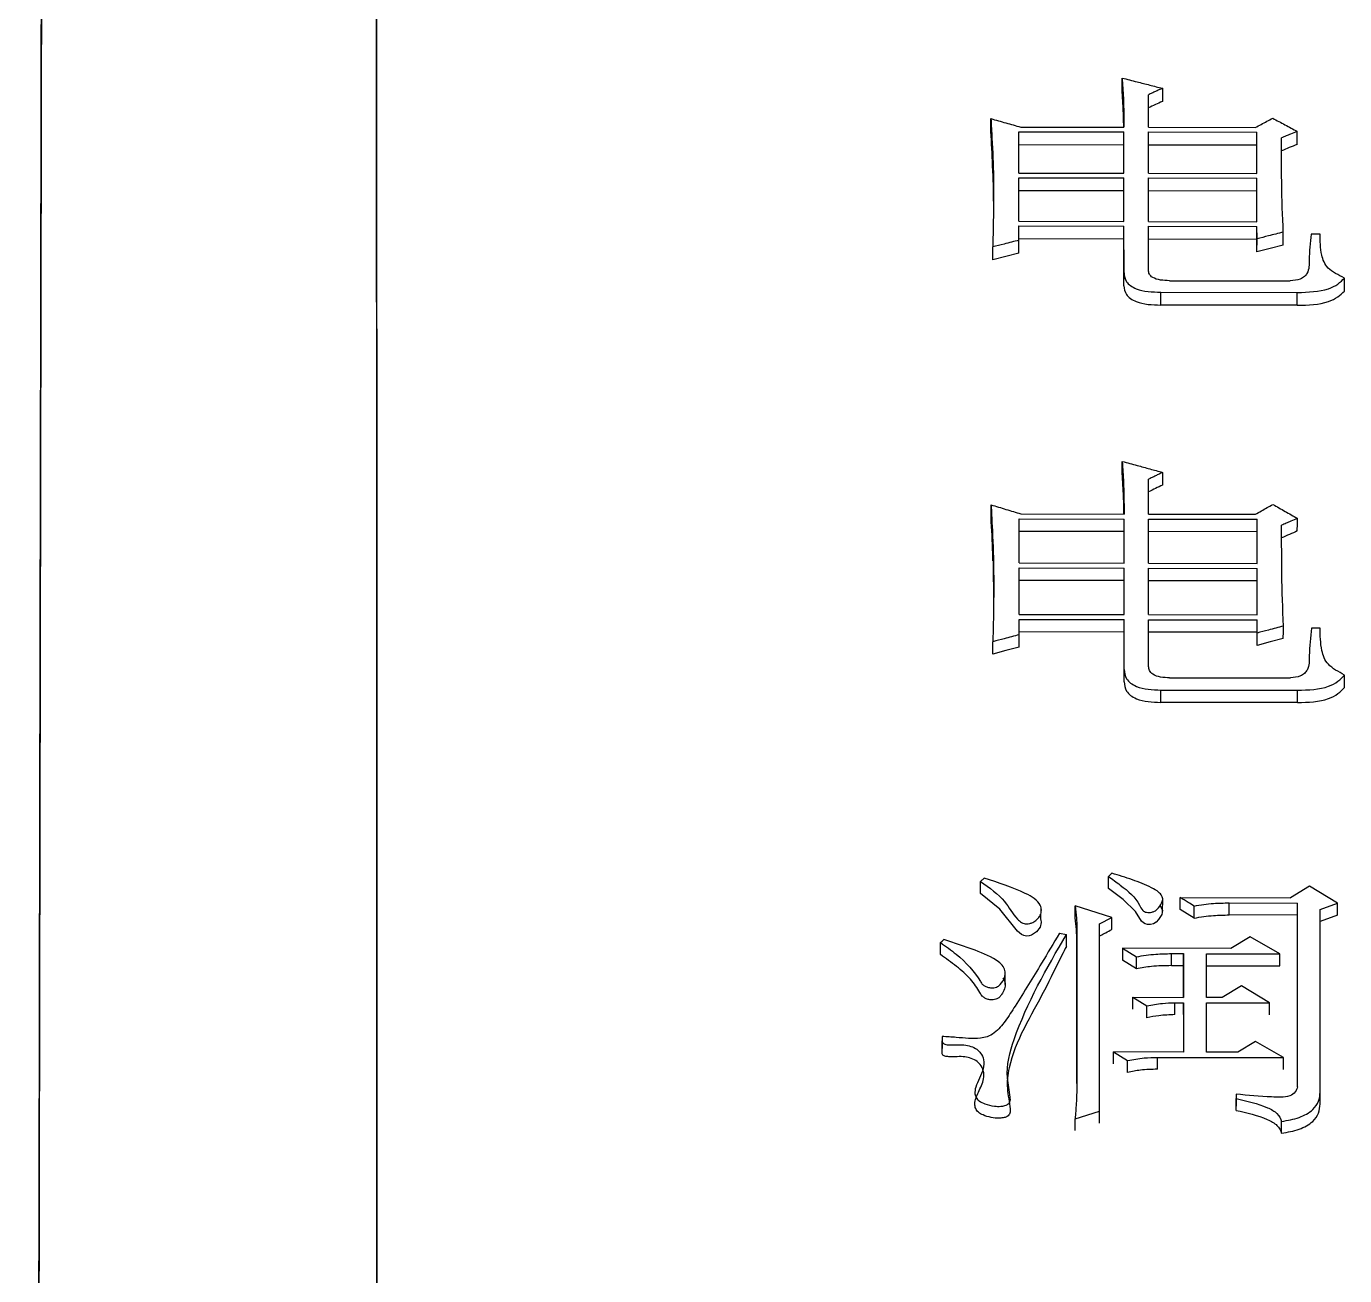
# Model space of a CAD drawing. Header units: millimetres. Extents: x 2104 to 4053, y 855 to 2233.
# Drawn here: x 2506.54 to 2514.69, y 2087.39 to 2095.11 of the extents above; entities that cross this region are included whole.
import ezdxf

# ---------------------------------------------------------------- set-up
doc = ezdxf.new("R2010")
doc.units = ezdxf.units.MM

msp = doc.modelspace()

# ---------------------------------------------------------------- linework, layer by layer
at = {"color": 7, "linetype": 'Continuous', "lineweight": 25}
for p, q in [((2513.3121, 2094.7071), (2513.3124, 2094.7883)), ((2513.4748, 2094.4837), (2513.4747, 2094.685)), ((2512.6743, 2094.4563), (2513.3234, 2094.4551)), ((2512.6745, 2094.2013), (2512.6743, 2094.4563)), ((2512.6851, 2094.4852), (2513.3234, 2094.484)), ((2513.3235, 2094.2001), (2513.3234, 2094.4551)), ((2513.4748, 2094.4837), (2514.1346, 2094.4825)), ((2513.4748, 2094.4549), (2514.1455, 2094.4536)), ((2513.4749, 2094.1998), (2513.4748, 2094.4549)), ((2514.1456, 2094.1986), (2514.1455, 2094.4536)), ((2513.3231, 2094.3744), (2512.6741, 2094.3756)), ((2513.3232, 2094.2001), (2513.3231, 2094.3744)), ((2514.1452, 2094.3728), (2513.4746, 2094.3741)), ((2514.1453, 2094.1986), (2514.1452, 2094.3728)), ((2512.5134, 2094.2023), (2512.517, 2093.9668)), ((2512.6745, 2094.2013), (2513.3235, 2094.2001)), ((2513.4749, 2094.1998), (2514.1456, 2094.1986)), ((2512.6745, 2094.1722), (2513.3235, 2094.171)), ((2512.6746, 2093.9033), (2512.6745, 2094.1722)), ((2513.3236, 2093.9021), (2513.3235, 2094.171)), ((2513.4749, 2094.1707), (2514.1456, 2094.1695)), ((2513.4751, 2093.9019), (2513.4749, 2094.1707)), ((2514.1457, 2093.9006), (2514.1456, 2094.1695)), ((2513.3233, 2094.0906), (2512.6742, 2094.0918)), ((2513.3233, 2093.9021), (2513.3233, 2094.0906)), ((2514.1454, 2094.0891), (2513.4747, 2094.0904)), ((2514.1455, 2093.9006), (2514.1454, 2094.0891)), ((2512.6746, 2093.9033), (2513.3236, 2093.9021)), ((2512.6746, 2093.874), (2513.3236, 2093.8728)), ((2512.6746, 2093.7858), (2512.6746, 2093.874)), ((2513.3238, 2093.5838), (2513.3236, 2093.8728)), ((2513.4751, 2093.9019), (2514.1457, 2093.9006)), ((2513.4751, 2093.8725), (2514.1457, 2093.8713)), ((2513.4752, 2093.6013), (2513.4751, 2093.8725)), ((2514.1458, 2093.7948), (2514.1457, 2093.8713)), ((2513.3234, 2093.7928), (2512.6746, 2093.794)), ((2513.3235, 2093.5041), (2513.3234, 2093.7928)), ((2514.1455, 2093.7912), (2513.4748, 2093.7925)), ((2514.1455, 2093.7149), (2514.1458, 2093.7948)), ((2514.1455, 2093.7149), (2514.1455, 2093.7912)), ((2514.5352, 2093.8235), (2514.4811, 2093.8236)), ((2512.5121, 2093.665), (2512.5124, 2093.7448)), ((2513.3235, 2093.5041), (2513.3238, 2093.5838)), ((2513.605, 2093.5358), (2514.3516, 2093.5345)), ((2514.6865, 2093.472), (2514.6868, 2093.5516)), ((2513.5507, 2093.3852), (2513.551, 2093.4647)), ((2513.551, 2093.4647), (2514.3947, 2093.4631)), ((2514.3945, 2093.3837), (2514.3947, 2093.4631)), ((2514.3945, 2093.3837), (2513.5507, 2093.3852)), ((2513.3131, 2092.3407), (2513.3133, 2092.4188)), ((2513.4757, 2092.0932), (2513.4756, 2092.3083)), ((2512.6752, 2092.0638), (2513.3243, 2092.0626)), ((2512.6753, 2091.7915), (2512.6752, 2092.0638)), ((2512.686, 2092.0946), (2513.3243, 2092.0935)), ((2513.3243, 2091.7903), (2513.3243, 2092.0626)), ((2513.4757, 2092.0932), (2514.1355, 2092.092)), ((2513.4757, 2092.0623), (2514.1464, 2092.0611)), ((2513.4758, 2091.79), (2513.4757, 2092.0623)), ((2514.1464, 2091.7887), (2514.1464, 2092.0611)), ((2513.324, 2091.985), (2512.675, 2091.9862)), ((2513.3241, 2091.7903), (2513.324, 2091.985)), ((2514.1461, 2091.9834), (2513.4755, 2091.9847)), ((2514.1462, 2091.7887), (2514.1461, 2091.9834)), ((2512.5141, 2091.8065), (2512.5178, 2091.5389)), ((2512.6753, 2091.7915), (2513.3243, 2091.7903)), ((2512.6753, 2091.7604), (2513.3243, 2091.7592)), ((2512.6754, 2091.4734), (2512.6753, 2091.7604)), ((2513.3244, 2091.4722), (2513.3243, 2091.7592)), ((2513.4758, 2091.79), (2514.1464, 2091.7887)), ((2513.4758, 2091.7589), (2514.1464, 2091.7577)), ((2513.4758, 2091.4719), (2513.4758, 2091.7589)), ((2514.1465, 2091.4707), (2514.1464, 2091.7577)), ((2513.3241, 2091.6819), (2512.675, 2091.6831)), ((2513.3241, 2091.4722), (2513.3241, 2091.6819)), ((2514.1462, 2091.6804), (2513.4755, 2091.6816)), ((2514.1462, 2091.4707), (2514.1462, 2091.6804)), ((2512.6754, 2091.4734), (2513.3244, 2091.4722)), ((2512.6754, 2091.4421), (2513.3244, 2091.4409)), ((2512.6754, 2091.348), (2512.6754, 2091.4421)), ((2513.3245, 2091.1328), (2513.3244, 2091.4409)), ((2513.4758, 2091.4719), (2514.1465, 2091.4707)), ((2513.4758, 2091.4406), (2514.1465, 2091.4394)), ((2513.4759, 2091.1514), (2513.4758, 2091.4406)), ((2514.1465, 2091.3579), (2514.1465, 2091.4394)), ((2513.3242, 2091.3641), (2512.6754, 2091.3653)), ((2513.3242, 2091.0563), (2513.3242, 2091.3641)), ((2514.1463, 2091.3625), (2513.4756, 2091.3638)), ((2514.1463, 2091.2811), (2514.1463, 2091.3625)), ((2514.1463, 2091.2811), (2514.1465, 2091.3579)), ((2514.536, 2091.3885), (2514.4819, 2091.3886)), ((2512.5129, 2091.2277), (2512.5131, 2091.3043)), ((2513.3242, 2091.0563), (2513.3245, 2091.1328)), ((2514.6872, 2091.0223), (2514.6875, 2091.0987)), ((2513.5514, 2090.9296), (2513.5516, 2091.0059)), ((2513.5516, 2091.0059), (2514.3954, 2091.0044)), ((2513.6057, 2091.0817), (2514.3523, 2091.0803)), ((2514.3951, 2090.9281), (2514.3954, 2091.0044)), ((2514.3951, 2090.9281), (2513.5514, 2090.9296)), ((2513.2271, 2089.7795), (2513.2273, 2089.8543)), ((2514.4713, 2089.7935), (2514.3523, 2089.722)), ((2514.6443, 2089.6889), (2514.4713, 2089.7935)), ((2513.5627, 2089.6361), (2513.5629, 2089.7112)), ((2513.6705, 2089.6487), (2513.6708, 2089.7233)), ((2513.6708, 2089.7233), (2514.3523, 2089.722)), ((2512.8106, 2089.5866), (2512.8109, 2089.6611)), ((2513.0215, 2089.5978), (2513.0218, 2089.6723)), ((2513.2489, 2089.6), (2513.0218, 2089.6723)), ((2513.7571, 2089.5964), (2513.6705, 2089.6487)), ((2513.7571, 2089.5964), (2513.7573, 2089.671)), ((2513.9734, 2089.6156), (2513.9737, 2089.6901)), ((2514.3953, 2089.6148), (2513.9734, 2089.6156)), ((2513.9737, 2089.6901), (2514.3956, 2089.6893)), ((2514.3953, 2089.6148), (2514.3956, 2089.6893)), ((2514.3956, 2088.5537), (2514.3956, 2089.6893)), ((2514.5362, 2089.6499), (2514.6443, 2089.6889)), ((2514.5362, 2088.52), (2514.5362, 2089.6499)), ((2513.1732, 2089.561), (2513.2489, 2089.6)), ((2513.1732, 2088.402), (2513.1732, 2089.561)), ((2514.3953, 2088.5531), (2514.3953, 2089.6148)), ((2514.6441, 2089.6143), (2514.5359, 2089.5754)), ((2512.9244, 2089.5025), (2512.9677, 2089.4959)), ((2512.9674, 2089.4215), (2512.9677, 2089.4959)), ((2513.0323, 2089.4149), (2513.0326, 2089.4892)), ((2513.0326, 2089.4892), (2513.0326, 2088.5896)), ((2514.1035, 2089.4807), (2513.9845, 2089.4087)), ((2514.2874, 2089.3754), (2514.1035, 2089.4807)), ((2512.1887, 2089.3707), (2512.1889, 2089.4449)), ((2513.0324, 2088.5749), (2513.0323, 2089.4149)), ((2513.3138, 2089.41), (2513.4004, 2089.3573)), ((2513.9845, 2089.4087), (2513.3138, 2089.41)), ((2513.6165, 2089.3024), (2513.6167, 2089.3766)), ((2513.6167, 2089.3766), (2513.6924, 2089.3765)), ((2513.6924, 2089.3765), (2513.6925, 2089.1064)), ((2513.8331, 2089.3762), (2514.2874, 2089.3754)), ((2513.8331, 2089.1061), (2513.8331, 2089.3762)), ((2513.4001, 2089.2832), (2513.3136, 2089.3358)), ((2513.4001, 2089.2832), (2513.4004, 2089.3573)), ((2513.6165, 2089.3024), (2513.6922, 2089.3023)), ((2513.6922, 2089.1064), (2513.6922, 2089.3023)), ((2513.8328, 2089.302), (2514.2871, 2089.3012)), ((2512.5895, 2089.186), (2512.5898, 2089.2604)), ((2514.0494, 2089.1784), (2513.9304, 2089.106)), ((2514.2225, 2089.0724), (2514.0494, 2089.1784)), ((2513.3785, 2089.0332), (2513.3788, 2089.107)), ((2513.3788, 2089.107), (2513.4653, 2089.054)), ((2513.3788, 2089.107), (2513.6925, 2089.1064)), ((2513.6381, 2088.9997), (2513.6384, 2089.0735)), ((2513.6384, 2089.0735), (2513.6925, 2089.0734)), ((2513.6925, 2089.0734), (2513.6925, 2088.7683)), ((2513.9304, 2089.106), (2513.8331, 2089.1061)), ((2513.8331, 2089.0731), (2514.2225, 2089.0724)), ((2513.8331, 2088.7681), (2513.8331, 2089.0731)), ((2512.1997, 2088.8641), (2512.1994, 2088.7906)), ((2512.1994, 2088.7642), (2512.1997, 2088.8376)), ((2512.1997, 2088.8641), (2512.1997, 2088.8376)), ((2514.136, 2088.834), (2514.0278, 2088.7677)), ((2514.309, 2088.7339), (2514.136, 2088.834)), ((2513.2595, 2088.6958), (2513.2598, 2088.7691)), ((2513.2598, 2088.7691), (2513.3463, 2088.7157)), ((2513.6925, 2088.7683), (2513.2598, 2088.7691)), ((2513.53, 2088.662), (2513.5302, 2088.7354)), ((2513.5302, 2088.7354), (2514.309, 2088.7339)), ((2514.0278, 2088.7677), (2513.8331, 2088.7681)), ((2514.017, 2088.5076), (2514.0167, 2088.4347)), ((2514.0167, 2088.408), (2514.017, 2088.4808)), ((2514.017, 2088.5076), (2514.017, 2088.4808)), ((2514.536, 2088.447), (2514.5362, 2088.52)), ((2513.0218, 2088.3554), (2513.1732, 2088.402)), ((2513.0215, 2088.2827), (2513.0218, 2088.3554))]:
    msp.add_line(p, q, dxfattribs=at)
at = {"color": 7, "linetype": 'Continuous', "lineweight": 25, "flags": 128}
for points in [[(2513.5612, 2094.7249), (2513.5611, 2094.6795), (2513.561, 2094.6438)], [(2512.501, 2094.4565), (2512.5011, 2094.5018), (2512.5012, 2094.5374)], [(2513.3231, 2094.3744), (2513.3233, 2094.4196), (2513.3234, 2094.4551)], [(2514.1452, 2094.3728), (2514.1454, 2094.4181), (2514.1455, 2094.4536)], [(2514.394, 2094.3782), (2514.3942, 2094.4234), (2514.3943, 2094.4589)], [(2513.3233, 2094.0906), (2513.3234, 2094.1357), (2513.3235, 2094.171)], [(2514.1454, 2094.0891), (2514.1455, 2094.1341), (2514.1456, 2094.1695)], [(2513.3234, 2093.7928), (2513.3235, 2093.8376), (2513.3236, 2093.8728)], [(2514.1455, 2093.7912), (2514.1456, 2093.8361), (2514.1457, 2093.8713)], [(2512.6744, 2093.7059), (2512.6745, 2093.7506), (2512.6746, 2093.7858)], [(2514.3078, 2093.7557), (2514.3079, 2093.8005), (2514.308, 2093.8357)], [(2512.6744, 2093.7059), (2512.5933, 2093.6854), (2512.5121, 2093.665)], [(2514.3078, 2093.7557), (2514.2267, 2093.7353), (2514.1455, 2093.7149)], [(2513.5622, 2092.351), (2513.562, 2092.3073), (2513.5619, 2092.273)], [(2512.5019, 2092.0726), (2512.502, 2092.1162), (2512.5021, 2092.1504)], [(2513.324, 2091.985), (2513.3241, 2092.0284), (2513.3243, 2092.0626)], [(2514.1461, 2091.9834), (2514.1463, 2092.0269), (2514.1464, 2092.0611)], [(2514.3949, 2091.9891), (2514.3951, 2092.0326), (2514.3952, 2092.0668)], [(2513.3241, 2091.6819), (2513.3242, 2091.7252), (2513.3243, 2091.7592)], [(2514.1462, 2091.6804), (2514.1463, 2091.7237), (2514.1464, 2091.7577)], [(2513.3242, 2091.3641), (2513.3243, 2091.4071), (2513.3244, 2091.4409)], [(2514.1463, 2091.3625), (2514.1464, 2091.4056), (2514.1465, 2091.4394)], [(2512.6751, 2091.2713), (2512.6753, 2091.3143), (2512.6754, 2091.348)], [(2514.3085, 2091.3247), (2514.3087, 2091.3677), (2514.3088, 2091.4015)], [(2512.6751, 2091.2713), (2512.594, 2091.2495), (2512.5129, 2091.2277)], [(2514.3085, 2091.3247), (2514.2274, 2091.3029), (2514.1463, 2091.2811)], [(2513.2273, 2089.8543), (2513.2381, 2089.864), (2513.2489, 2089.8737)], [(2512.4374, 2089.7485), (2512.4375, 2089.7758), (2512.4376, 2089.7995), (2512.4376, 2089.8233)], [(2513.5449, 2089.6739), (2513.5522, 2089.6667), (2513.5625, 2089.6425), (2513.5578, 2089.6192), (2513.5378, 2089.5875), (2513.522, 2089.5709), (2513.5065, 2089.5618), (2513.4872, 2089.5569), (2513.468, 2089.5568), (2513.4545, 2089.5599), (2513.4435, 2089.566), (2513.4327, 2089.5779), (2513.394, 2089.6367), (2513.3182, 2089.7111), (2513.2271, 2089.7795), (2513.2271, 2089.7795)], [(2512.809, 2089.5856), (2512.8125, 2089.5699), (2512.8058, 2089.5397), (2512.7836, 2089.5119), (2512.7513, 2089.4918), (2512.7367, 2089.4871), (2512.7219, 2089.4855), (2512.7055, 2089.4882), (2512.6903, 2089.4949), (2512.666, 2089.5147), (2512.5568, 2089.6523), (2512.4374, 2089.7485), (2512.4374, 2089.7485)], [(2514.6441, 2089.6143), (2514.6442, 2089.6561), (2514.6443, 2089.6889)], [(2513.2487, 2089.5256), (2513.2488, 2089.5673), (2513.2489, 2089.6)], [(2512.1889, 2089.4449), (2512.1997, 2089.4547), (2512.2105, 2089.4645)], [(2513.3138, 2089.41), (2513.3137, 2089.3684), (2513.3136, 2089.3358)], [(2513.6922, 2089.3023), (2513.6923, 2089.3438), (2513.6924, 2089.3765)], [(2514.2871, 2089.3012), (2514.2873, 2089.3427), (2514.2874, 2089.3754)], [(2513.465, 2088.9802), (2513.4651, 2088.9986), (2513.4652, 2089.0171), (2513.4653, 2089.054)], [(2513.6922, 2088.9996), (2513.6923, 2089.0409), (2513.6925, 2089.0734)], [(2514.2223, 2088.9987), (2514.2224, 2089.0399), (2514.2225, 2089.0724)], [(2514.3088, 2088.6607), (2514.3089, 2088.7017), (2514.309, 2088.7339)], [(2513.3461, 2088.6424), (2513.3461, 2088.6607), (2513.3462, 2088.6791), (2513.3463, 2088.7157)], [(2513.173, 2088.3291), (2513.1731, 2088.37), (2513.1732, 2088.402)], [(2514.298, 2088.2668), (2514.298, 2088.2876), (2514.2981, 2088.3085), (2514.2982, 2088.3396)]]:
    msp.add_lwpolyline(points, dxfattribs=at)
at = {"color": 7, "linetype": 'Continuous', "lineweight": 25}
for points in [[(2506.6599, 2110.0212), (2506.6598, 2109.9409), (2506.6595, 2109.7802), (2506.6563, 2108.1331), (2506.6513, 2105.4819), (2506.6443, 2101.7642), (2506.6355, 2097.062), (2506.6249, 2091.4372), (2506.6127, 2084.9744), (2506.5992, 2077.768), (2506.5844, 2069.925), (2506.5687, 2061.5575), (2506.5522, 2052.8008), (2506.5409, 2046.7586), (2506.5352, 2043.7375)], [(2506.5433, 2048.0436), (2506.5481, 2050.6298), (2506.5579, 2055.8022), (2506.5719, 2063.2603), (2506.5853, 2070.3839), (2506.5979, 2077.0724), (2506.6095, 2083.2496), (2506.62, 2088.8399), (2506.6293, 2093.7771), (2506.6373, 2098), (2506.6438, 2101.4637), (2506.6488, 2104.1054), (2506.6523, 2105.9724), (2506.6533, 2106.4889), (2506.6538, 2106.7471)]]:
    msp.add_open_spline(points, degree=3, dxfattribs=at)
for points, knots in [([(2508.6795, 2053.3328), (2508.6801, 2053.8234), (2508.6834, 2056.278), (2508.6887, 2060.6256), (2508.6948, 2066.2327), (2508.6997, 2071.6292), (2508.7038, 2077.3834), (2508.7067, 2083.3351), (2508.7076, 2089.2608), (2508.7064, 2094.5304), (2508.7028, 2099.0569), (2508.697, 2102.811), (2508.6901, 2105.4005), (2508.6828, 2107.0937), (2508.6757, 2108.1739), (2508.6678, 2108.9003), (2508.6618, 2109.0517), (2508.6588, 2109.1274)], [0, 0, 0, 0, 0.015692, 0.078515, 0.141334, 0.20415, 0.266967, 0.352016, 0.437317, 0.522367, 0.607418, 0.69272, 0.77777, 0.83263, 0.887489, 0.943742, 1, 1, 1, 1]), ([(2508.678, 2053.1414), (2508.6787, 2053.6797), (2508.6823, 2056.3731), (2508.6888, 2061.7195), (2508.6961, 2068.9356), (2508.7018, 2076.253), (2508.7048, 2082.4269), (2508.7057, 2087.5306), (2508.7053, 2091.7104), (2508.7033, 2095.9172), (2508.6992, 2099.9218), (2508.6925, 2103.461), (2508.6833, 2106.1347), (2508.6718, 2107.9287), (2508.6623, 2108.2615), (2508.6575, 2108.4279)], [0, 0, 0, 0, 0.017379, 0.086966, 0.17585, 0.265018, 0.353899, 0.419464, 0.485029, 0.550594, 0.638845, 0.727377, 0.81563, 0.907817, 1, 1, 1, 1]), ([(2513.3124, 2094.7883), (2513.3151, 2094.7477), (2513.3199, 2094.6768), (2513.3226, 2094.5753), (2513.3231, 2094.5144), (2513.3234, 2094.484)], [0, 0, 0, 0, 0.402402, 0.701179, 1, 1, 1, 1]), ([(2513.3124, 2094.7883), (2513.343, 2094.7805), (2513.3997, 2094.7661), (2513.4827, 2094.7449), (2513.535, 2094.7316), (2513.5612, 2094.7249)], [0, 0, 0, 0, 0.368853, 0.684427, 1, 1, 1, 1]), ([(2513.322, 2094.484), (2513.3218, 2094.4984), (2513.3213, 2094.543), (2513.3182, 2094.6174), (2513.3142, 2094.6772), (2513.3121, 2094.7071)], [0, 0, 0, 0, 0.193049, 0.596479, 1, 1, 1, 1]), ([(2513.5612, 2094.7249), (2513.554, 2094.7216), (2513.5396, 2094.7149), (2513.518, 2094.705), (2513.4963, 2094.695), (2513.4819, 2094.6883), (2513.4747, 2094.685)], [0, 0, 0, 0, 0.25, 0.5, 0.75, 1, 1, 1, 1]), ([(2513.561, 2094.6438), (2513.5465, 2094.6372), (2513.5177, 2094.6239), (2513.4889, 2094.6106), (2513.4744, 2094.6039)], [0, 0, 0, 0, 0.499999, 1, 1, 1, 1]), ([(2512.5012, 2094.5374), (2512.5034, 2094.497), (2512.5101, 2094.3758), (2512.5183, 2094.1832), (2512.5177, 2093.9594), (2512.5142, 2093.8164), (2512.5124, 2093.7448)], [0, 0, 0, 0, 0.154598, 0.463805, 0.731869, 1, 1, 1, 1]), ([(2512.5012, 2094.5374), (2512.5319, 2094.5287), (2512.5778, 2094.5156), (2512.6392, 2094.4982), (2512.6698, 2094.4895), (2512.6851, 2094.4852)], [0, 0, 0, 0, 0.5, 0.75, 1, 1, 1, 1]), ([(2514.1346, 2094.4825), (2514.147, 2094.4891), (2514.1712, 2094.5019), (2514.2073, 2094.5211), (2514.2309, 2094.5336), (2514.2428, 2094.5399)], [0, 0, 0, 0, 0.342692, 0.671346, 1, 1, 1, 1]), ([(2514.2428, 2094.5399), (2514.268, 2094.5264), (2514.3059, 2094.5062), (2514.3564, 2094.4792), (2514.3817, 2094.4657), (2514.3943, 2094.4589)], [0, 0, 0, 0, 0.4999999, 0.7499999, 1, 1, 1, 1]), ([(2512.5128, 2094.2008), (2512.5124, 2094.2166), (2512.5103, 2094.3024), (2512.5052, 2094.3873), (2512.501, 2094.4565)], [0, 0, 0, 0, 0.1842929, 1, 1, 1, 1]), ([(2514.3943, 2094.4589), (2514.3806, 2094.4533), (2514.3576, 2094.4438), (2514.3252, 2094.4304), (2514.3063, 2094.4226), (2514.2969, 2094.4187)], [0, 0, 0, 0, 0.419954, 0.709977, 1, 1, 1, 1]), ([(2514.394, 2094.3782), (2514.3778, 2094.3715), (2514.3454, 2094.3581), (2514.3129, 2094.3447), (2514.2967, 2094.338)], [0, 0, 0, 0, 0.499999, 1, 1, 1, 1]), ([(2514.308, 2093.8357), (2514.304, 2093.9364), (2514.2982, 2094.0845), (2514.2974, 2094.2784), (2514.2971, 2094.3719), (2514.2969, 2094.4187)], [0, 0, 0, 0, 0.515258, 0.757627, 1, 1, 1, 1]), ([(2512.6746, 2093.7858), (2512.6593, 2093.7819), (2512.6286, 2093.7741), (2512.5745, 2093.7605), (2512.5358, 2093.7507), (2512.5124, 2093.7448)], [0, 0, 0, 0, 0.283865, 0.567729, 1, 1, 1, 1]), ([(2514.308, 2093.8357), (2514.2927, 2093.8318), (2514.262, 2093.8241), (2514.2079, 2093.8105), (2514.1692, 2093.8007), (2514.1458, 2093.7948)], [0, 0, 0, 0, 0.283865, 0.567729, 1, 1, 1, 1]), ([(2514.4811, 2093.8236), (2514.4752, 2093.7706), (2514.4663, 2093.6902), (2514.4693, 2093.5994), (2514.4407, 2093.5603), (2514.4072, 2093.5405), (2514.3733, 2093.5368), (2514.3516, 2093.5345)], [0, 0, 0, 0, 0.493108, 0.749094, 0.814101, 0.880835, 1, 1, 1, 1]), ([(2514.6868, 2093.5516), (2514.6486, 2093.5705), (2514.5738, 2093.6075), (2514.5367, 2093.7099), (2514.5358, 2093.7804), (2514.5352, 2093.8235)], [0, 0, 0, 0, 0.287877, 0.565058, 1, 1, 1, 1]), ([(2513.3238, 2093.5838), (2513.3258, 2093.5651), (2513.33, 2093.5272), (2513.3916, 2093.4836), (2513.4724, 2093.4668), (2513.5246, 2093.4654), (2513.551, 2093.4647)], [0, 0, 0, 0, 0.266734, 0.54095, 0.768753, 1, 1, 1, 1]), ([(2513.605, 2093.5358), (2513.5862, 2093.5364), (2513.5493, 2093.5375), (2513.5013, 2093.5518), (2513.4774, 2093.5766), (2513.4759, 2093.5931), (2513.4752, 2093.6013)], [0, 0, 0, 0, 0.293264, 0.577264, 0.790624, 1, 1, 1, 1]), ([(2514.3947, 2093.4631), (2514.4628, 2093.465), (2514.5569, 2093.4677), (2514.648, 2093.5136), (2514.6739, 2093.5391), (2514.6868, 2093.5516)], [0, 0, 0, 0, 0.57016, 0.787713, 1, 1, 1, 1]), ([(2513.3235, 2093.5041), (2513.3256, 2093.4855), (2513.3297, 2093.4476), (2513.3913, 2093.4041), (2513.4721, 2093.3874), (2513.5244, 2093.3859), (2513.5507, 2093.3852)], [0, 0, 0, 0, 0.266553, 0.540722, 0.76862, 1, 1, 1, 1]), ([(2514.3945, 2093.3837), (2514.4626, 2093.3856), (2514.5567, 2093.3882), (2514.6477, 2093.4341), (2514.6737, 2093.4595), (2514.6865, 2093.472)], [0, 0, 0, 0, 0.57032, 0.787829, 1, 1, 1, 1]), ([(2513.3133, 2092.4188), (2513.3161, 2092.3753), (2513.3209, 2092.2995), (2513.3235, 2092.191), (2513.324, 2092.126), (2513.3243, 2092.0935)], [0, 0, 0, 0, 0.402401, 0.701179, 1, 1, 1, 1]), ([(2513.3133, 2092.4188), (2513.3439, 2092.4105), (2513.4007, 2092.395), (2513.4836, 2092.3724), (2513.536, 2092.3582), (2513.5622, 2092.351)], [0, 0, 0, 0, 0.368853, 0.684427, 1, 1, 1, 1]), ([(2513.323, 2092.0935), (2513.3228, 2092.1118), (2513.3224, 2092.1623), (2513.3192, 2092.2447), (2513.3151, 2092.3087), (2513.3131, 2092.3407)], [0, 0, 0, 0, 0.221234, 0.610574, 1, 1, 1, 1]), ([(2513.5622, 2092.351), (2513.555, 2092.3475), (2513.5405, 2092.3404), (2513.5189, 2092.3297), (2513.4973, 2092.319), (2513.4828, 2092.3119), (2513.4756, 2092.3083)], [0, 0, 0, 0, 0.25, 0.5000001, 0.7500001, 1, 1, 1, 1]), ([(2513.5619, 2092.273), (2513.5475, 2092.2659), (2513.5186, 2092.2517), (2513.4898, 2092.2375), (2513.4754, 2092.2303)], [0, 0, 0, 0, 0.499999, 1, 1, 1, 1]), ([(2512.5021, 2092.1504), (2512.5043, 2092.1072), (2512.511, 2091.9777), (2512.5191, 2091.7721), (2512.5185, 2091.5332), (2512.5149, 2091.3806), (2512.5131, 2091.3043)], [0, 0, 0, 0, 0.154598, 0.463805, 0.731869, 1, 1, 1, 1]), ([(2512.5021, 2092.1504), (2512.5328, 2092.1411), (2512.5788, 2092.1272), (2512.6401, 2092.1086), (2512.6707, 2092.0993), (2512.686, 2092.0946)], [0, 0, 0, 0, 0.5, 0.75, 1, 1, 1, 1]), ([(2514.1355, 2092.092), (2514.1479, 2092.099), (2514.1721, 2092.1127), (2514.2082, 2092.1332), (2514.2319, 2092.1466), (2514.2437, 2092.1533)], [0, 0, 0, 0, 0.342692, 0.671346, 1, 1, 1, 1]), ([(2514.2437, 2092.1533), (2514.2689, 2092.1389), (2514.3068, 2092.1173), (2514.3573, 2092.0885), (2514.3825, 2092.074), (2514.3952, 2092.0668)], [0, 0, 0, 0, 0.5, 0.75, 1, 1, 1, 1]), ([(2512.5136, 2091.8049), (2512.5132, 2091.8199), (2512.5111, 2091.9097), (2512.5061, 2091.9986), (2512.5019, 2092.0726)], [0, 0, 0, 0, 0.168032, 1, 1, 1, 1]), ([(2514.3952, 2092.0668), (2514.3815, 2092.0608), (2514.3585, 2092.0506), (2514.3261, 2092.0363), (2514.3072, 2092.0279), (2514.2978, 2092.0238)], [0, 0, 0, 0, 0.419954, 0.709977, 1, 1, 1, 1]), ([(2514.3949, 2091.9891), (2514.3787, 2091.982), (2514.3462, 2091.9677), (2514.3138, 2091.9533), (2514.2976, 2091.9462)], [0, 0, 0, 0, 0.499999, 1, 1, 1, 1]), ([(2514.3088, 2091.4015), (2514.3048, 2091.5089), (2514.299, 2091.6669), (2514.2983, 2091.8739), (2514.298, 2091.9738), (2514.2978, 2092.0238)], [0, 0, 0, 0, 0.515258, 0.757627, 1, 1, 1, 1]), ([(2512.6754, 2091.348), (2512.66, 2091.3439), (2512.6293, 2091.3356), (2512.5752, 2091.3211), (2512.5365, 2091.3106), (2512.5131, 2091.3043)], [0, 0, 0, 0, 0.283865, 0.567729, 1, 1, 1, 1]), ([(2514.3088, 2091.4015), (2514.2934, 2091.3974), (2514.2627, 2091.3891), (2514.2086, 2091.3746), (2514.1699, 2091.3641), (2514.1465, 2091.3579)], [0, 0, 0, 0, 0.283865, 0.567729, 1, 1, 1, 1]), ([(2514.4819, 2091.3886), (2514.476, 2091.3321), (2514.467, 2091.2463), (2514.47, 2091.1496), (2514.4415, 2091.108), (2514.408, 2091.0868), (2514.3741, 2091.0829), (2514.3523, 2091.0803)], [0, 0, 0, 0, 0.493122, 0.748949, 0.813909, 0.880596, 1, 1, 1, 1]), ([(2514.6875, 2091.0987), (2514.6493, 2091.1188), (2514.5745, 2091.1582), (2514.5375, 2091.2674), (2514.5365, 2091.3426), (2514.536, 2091.3885)], [0, 0, 0, 0, 0.287877, 0.565058, 1, 1, 1, 1]), ([(2513.3245, 2091.1328), (2513.3265, 2091.1129), (2513.3307, 2091.0725), (2513.3923, 2091.0261), (2513.4731, 2091.0082), (2513.5253, 2091.0067), (2513.5516, 2091.0059)], [0, 0, 0, 0, 0.266734, 0.54095, 0.768753, 1, 1, 1, 1]), ([(2513.6057, 2091.0817), (2513.5869, 2091.0823), (2513.55, 2091.0835), (2513.502, 2091.0987), (2513.4781, 2091.1252), (2513.4766, 2091.1427), (2513.4759, 2091.1514)], [0, 0, 0, 0, 0.293264, 0.577264, 0.790624, 1, 1, 1, 1]), ([(2514.3954, 2091.0044), (2514.4635, 2091.0064), (2514.5576, 2091.0092), (2514.6486, 2091.0582), (2514.6746, 2091.0853), (2514.6875, 2091.0987)], [0, 0, 0, 0, 0.57016, 0.787713, 1, 1, 1, 1]), ([(2513.3242, 2091.0563), (2513.3263, 2091.0364), (2513.3304, 2090.9961), (2513.392, 2090.9498), (2513.4728, 2090.9319), (2513.5251, 2090.9304), (2513.5514, 2090.9296)], [0, 0, 0, 0, 0.266554, 0.540722, 0.76862, 1, 1, 1, 1]), ([(2514.3951, 2090.9281), (2514.4633, 2090.9301), (2514.5573, 2090.9329), (2514.6484, 2090.9818), (2514.6744, 2091.0089), (2514.6872, 2091.0223)], [0, 0, 0, 0, 0.57032, 0.787829, 1, 1, 1, 1]), ([(2513.2273, 2089.8543), (2513.2518, 2089.8365), (2513.3258, 2089.7829), (2513.4074, 2089.7141), (2513.431, 2089.6502), (2513.4495, 2089.6359), (2513.4634, 2089.6314), (2513.4795, 2089.6303), (2513.497, 2089.6325), (2513.5153, 2089.6393), (2513.5377, 2089.6581), (2513.5534, 2089.6827), (2513.5655, 2089.7105), (2513.5588, 2089.7348), (2513.5366, 2089.7616), (2513.4731, 2089.7957), (2513.3759, 2089.8342), (2513.2914, 2089.8605), (2513.2489, 2089.8737)], [0, 0, 0, 0, 0.109185, 0.32916, 0.383764, 0.397994, 0.412315, 0.428913, 0.44575, 0.465117, 0.490353, 0.552219, 0.585251, 0.618677, 0.660422, 0.720609, 0.859399, 1, 1, 1, 1]), ([(2512.4376, 2089.8233), (2512.4927, 2089.7842), (2512.5902, 2089.7149), (2512.6368, 2089.6154), (2512.6845, 2089.5716), (2512.7049, 2089.5622), (2512.7229, 2089.5589), (2512.7421, 2089.5621), (2512.7635, 2089.5711), (2512.7878, 2089.5877), (2512.8088, 2089.6133), (2512.8149, 2089.6448), (2512.8073, 2089.6817), (2512.7714, 2089.7191), (2512.6578, 2089.7803), (2512.5473, 2089.815), (2512.4593, 2089.8427)], [0, 0, 0, 0, 0.207528, 0.36737, 0.400833, 0.416668, 0.431352, 0.448139, 0.466692, 0.497246, 0.538462, 0.578547, 0.619957, 0.682143, 0.746847, 1, 1, 1, 1]), ([(2512.4376, 2089.8233), (2512.4395, 2089.8249), (2512.444, 2089.829), (2512.4512, 2089.8355), (2512.4566, 2089.8403), (2512.4593, 2089.8427)], [0, 0, 0, 0, 0.25391, 0.626955, 1, 1, 1, 1]), ([(2513.7573, 2089.671), (2513.745, 2089.6784), (2513.7244, 2089.6909), (2513.6955, 2089.7083), (2513.679, 2089.7183), (2513.6708, 2089.7233)], [0, 0, 0, 0, 0.42836, 0.71418, 1, 1, 1, 1]), ([(2513.0218, 2089.6723), (2513.0251, 2089.6466), (2513.0307, 2089.6033), (2513.0318, 2089.5422), (2513.0323, 2089.5069), (2513.0326, 2089.4892)], [0, 0, 0, 0, 0.422632, 0.711287, 1, 1, 1, 1]), ([(2513.7571, 2089.5964), (2513.7968, 2089.6028), (2513.868, 2089.6143), (2513.9412, 2089.6152), (2513.9734, 2089.6156)], [0, 0, 0, 0, 0.558823, 1, 1, 1, 1]), ([(2513.7573, 2089.671), (2513.7971, 2089.6774), (2513.8682, 2089.6888), (2513.9414, 2089.6897), (2513.9737, 2089.6901)], [0, 0, 0, 0, 0.558835, 1, 1, 1, 1]), ([(2513.0323, 2089.4149), (2513.0322, 2089.4277), (2513.0317, 2089.4646), (2513.0309, 2089.5257), (2513.0247, 2089.5737), (2513.0215, 2089.5978)], [0, 0, 0, 0, 0.2093702, 0.6043017, 1, 1, 1, 1]), ([(2512.1889, 2089.4449), (2512.2224, 2089.4216), (2512.3238, 2089.351), (2512.4032, 2089.2592), (2512.447, 2089.1871), (2512.4643, 2089.1742), (2512.4857, 2089.1667), (2512.5076, 2089.1642), (2512.5277, 2089.1664), (2512.5454, 2089.1736), (2512.5686, 2089.194), (2512.585, 2089.2254), (2512.5929, 2089.2643), (2512.5792, 2089.2985), (2512.5232, 2089.3502), (2512.3927, 2089.4034), (2512.2749, 2089.4429), (2512.2105, 2089.4645)], [0, 0, 0, 0, 0.118687, 0.359196, 0.382949, 0.402077, 0.42122, 0.441112, 0.455767, 0.470497, 0.490907, 0.548406, 0.590664, 0.633125, 0.674263, 0.821878, 1, 1, 1, 1]), ([(2512.9244, 2089.5025), (2512.888, 2089.4409), (2512.7992, 2089.2908), (2512.6865, 2089.1096), (2512.5946, 2088.9636), (2512.5406, 2088.8972), (2512.4834, 2088.862), (2512.4023, 2088.8457), (2512.3075, 2088.8585), (2512.2288, 2088.8626), (2512.1997, 2088.8641)], [0, 0, 0, 0, 0.221772, 0.540826, 0.653503, 0.748944, 0.789648, 0.82255, 0.934451, 1, 1, 1, 1]), ([(2512.1997, 2088.8376), (2512.1998, 2088.8345), (2512.2001, 2088.8294), (2512.2047, 2088.8227), (2512.2122, 2088.8178), (2512.2288, 2088.813), (2512.2707, 2088.8116), (2512.3229, 2088.8159), (2512.3784, 2088.8053), (2512.4146, 2088.7873), (2512.4429, 2088.7587), (2512.4604, 2088.7168), (2512.4549, 2088.643), (2512.4104, 2088.5769), (2512.3997, 2088.5159), (2512.4077, 2088.4863), (2512.4291, 2088.4636), (2512.4682, 2088.4445), (2512.5151, 2088.4334), (2512.558, 2088.4318), (2512.5857, 2088.4361), (2512.6031, 2088.443), (2512.6139, 2088.452), (2512.622, 2088.4676), (2512.6197, 2088.521), (2512.5853, 2088.6484), (2512.6808, 2088.9995), (2512.8455, 2089.2844), (2512.9677, 2089.4959)], [0, 0, 0, 0, 0.005261, 0.008837, 0.012422, 0.017277, 0.029828, 0.061172, 0.07877, 0.09646, 0.112862, 0.137644, 0.170618, 0.238676, 0.261666, 0.275651, 0.289759, 0.306991, 0.331345, 0.347225, 0.357105, 0.364402, 0.370592, 0.376767, 0.392658, 0.46137, 0.600196, 1, 1, 1, 1]), ([(2513.173, 2089.4865), (2513.1793, 2089.4898), (2513.1919, 2089.4963), (2513.2171, 2089.5093), (2513.2361, 2089.5191), (2513.2487, 2089.5256)], [0, 0, 0, 0, 0.2501221, 0.5002442, 1, 1, 1, 1]), ([(2512.5738, 2089.2268), (2512.5802, 2089.2156), (2512.5929, 2089.1937), (2512.5866, 2089.1572), (2512.5723, 2089.1287), (2512.5556, 2089.108), (2512.5404, 2089.0972), (2512.5236, 2089.0918), (2512.5044, 2089.0905), (2512.4831, 2089.0934), (2512.4618, 2089.1014), (2512.4441, 2089.116), (2512.4218, 2089.1573), (2512.3775, 2089.222), (2512.2897, 2089.299), (2512.2225, 2089.3466), (2512.1887, 2089.3707)], [0, 0, 0, 0, 0.068046, 0.133165, 0.204974, 0.240473, 0.267588, 0.289171, 0.310682, 0.341101, 0.371791, 0.402684, 0.446749, 0.62255, 0.809753, 1, 1, 1, 1]), ([(2512.9674, 2089.4215), (2512.9582, 2089.4036), (2512.912, 2089.3139), (2512.7961, 2089.0645), (2512.6247, 2088.7983), (2512.5945, 2088.543), (2512.6193, 2088.4508), (2512.6217, 2088.395), (2512.6139, 2088.3789), (2512.6015, 2088.3692), (2512.581, 2088.3618), (2512.5468, 2088.3582), (2512.5008, 2088.3629), (2512.4564, 2088.3762), (2512.4228, 2088.3953), (2512.404, 2088.4194), (2512.3985, 2088.4632), (2512.4245, 2088.5242), (2512.4586, 2088.5904), (2512.4582, 2088.65), (2512.4399, 2088.6895), (2512.4095, 2088.7174), (2512.3714, 2088.7338), (2512.3264, 2088.7409), (2512.2872, 2088.7397), (2512.2537, 2088.7388), (2512.2323, 2088.7396), (2512.2168, 2088.7427), (2512.2074, 2088.7468), (2512.2014, 2088.7528), (2512.1994, 2088.7589), (2512.1994, 2088.7628), (2512.1994, 2088.7641)], [0, 0, 0, 0, 0.033509, 0.167495, 0.4605719, 0.5339747, 0.6074674, 0.6224404, 0.6293493, 0.6363205, 0.6441444, 0.6562154, 0.6765834, 0.6981557, 0.7126718, 0.7273453, 0.7439504, 0.7872311, 0.835835, 0.8650957, 0.8888219, 0.9065426, 0.9243424, 0.9407929, 0.9602021, 0.9704596, 0.9804259, 0.9853879, 0.989354, 0.9933512, 0.9976725, 1, 1, 1, 1]), ([(2513.4004, 2089.3573), (2513.4401, 2089.3638), (2513.5113, 2089.3753), (2513.5844, 2089.3762), (2513.6167, 2089.3766)], [0, 0, 0, 0, 0.558836, 1, 1, 1, 1]), ([(2513.6165, 2089.3024), (2513.5754, 2089.3017), (2513.5022, 2089.3005), (2513.4313, 2089.2884), (2513.4001, 2089.2832)], [0, 0, 0, 0, 0.561086, 1, 1, 1, 1]), ([(2513.4653, 2089.054), (2513.497, 2089.0599), (2513.5537, 2089.0706), (2513.6124, 2089.0726), (2513.6384, 2089.0735)], [0, 0, 0, 0, 0.558879, 1, 1, 1, 1]), ([(2513.6381, 2088.9997), (2513.6052, 2088.9983), (2513.5464, 2088.9957), (2513.4899, 2088.9849), (2513.465, 2088.9802)], [0, 0, 0, 0, 0.560995, 1, 1, 1, 1]), ([(2513.3463, 2088.7157), (2513.3799, 2088.7222), (2513.4401, 2088.7337), (2513.5026, 2088.7349), (2513.5302, 2088.7354)], [0, 0, 0, 0, 0.558545, 1, 1, 1, 1]), ([(2513.53, 2088.662), (2513.4948, 2088.6612), (2513.4323, 2088.6596), (2513.3724, 2088.6477), (2513.3461, 2088.6424)], [0, 0, 0, 0, 0.5613224, 1, 1, 1, 1]), ([(2513.0326, 2088.5896), (2513.0323, 2088.5664), (2513.0318, 2088.52), (2513.0285, 2088.4419), (2513.0242, 2088.387), (2513.0218, 2088.3554)], [0, 0, 0, 0, 0.297411, 0.594834, 1, 1, 1, 1]), ([(2514.3956, 2088.5537), (2514.3927, 2088.5429), (2514.3869, 2088.5208), (2514.3487, 2088.4932), (2514.2923, 2088.4887), (2514.1819, 2088.4923), (2514.09, 2088.5008), (2514.017, 2088.5076)], [0, 0, 0, 0, 0.110883, 0.226049, 0.356903, 0.489202, 1, 1, 1, 1]), ([(2514.017, 2088.4808), (2514.0834, 2088.4658), (2514.175, 2088.445), (2514.2757, 2088.3918), (2514.2908, 2088.3567), (2514.2982, 2088.3396)], [0, 0, 0, 0, 0.572938, 0.791384, 1, 1, 1, 1]), ([(2514.2982, 2088.3396), (2514.3353, 2088.3462), (2514.408, 2088.359), (2514.4909, 2088.4049), (2514.5315, 2088.4633), (2514.5346, 2088.5012), (2514.5362, 2088.52)], [0, 0, 0, 0, 0.292671, 0.574804, 0.788902, 1, 1, 1, 1]), ([(2514.0167, 2088.4078), (2514.0831, 2088.3928), (2514.1748, 2088.3721), (2514.2755, 2088.3189), (2514.2906, 2088.2839), (2514.298, 2088.2668)], [0, 0, 0, 0, 0.573095, 0.791518, 1, 1, 1, 1]), ([(2514.298, 2088.2668), (2514.335, 2088.2733), (2514.4078, 2088.2862), (2514.4906, 2088.332), (2514.5312, 2088.3903), (2514.5344, 2088.4282), (2514.536, 2088.447)], [0, 0, 0, 0, 0.292833, 0.575008, 0.789028, 1, 1, 1, 1])]:
    msp.add_open_spline(points, degree=3, knots=knots, dxfattribs=at)

doc.saveas('drawing.dxf')
